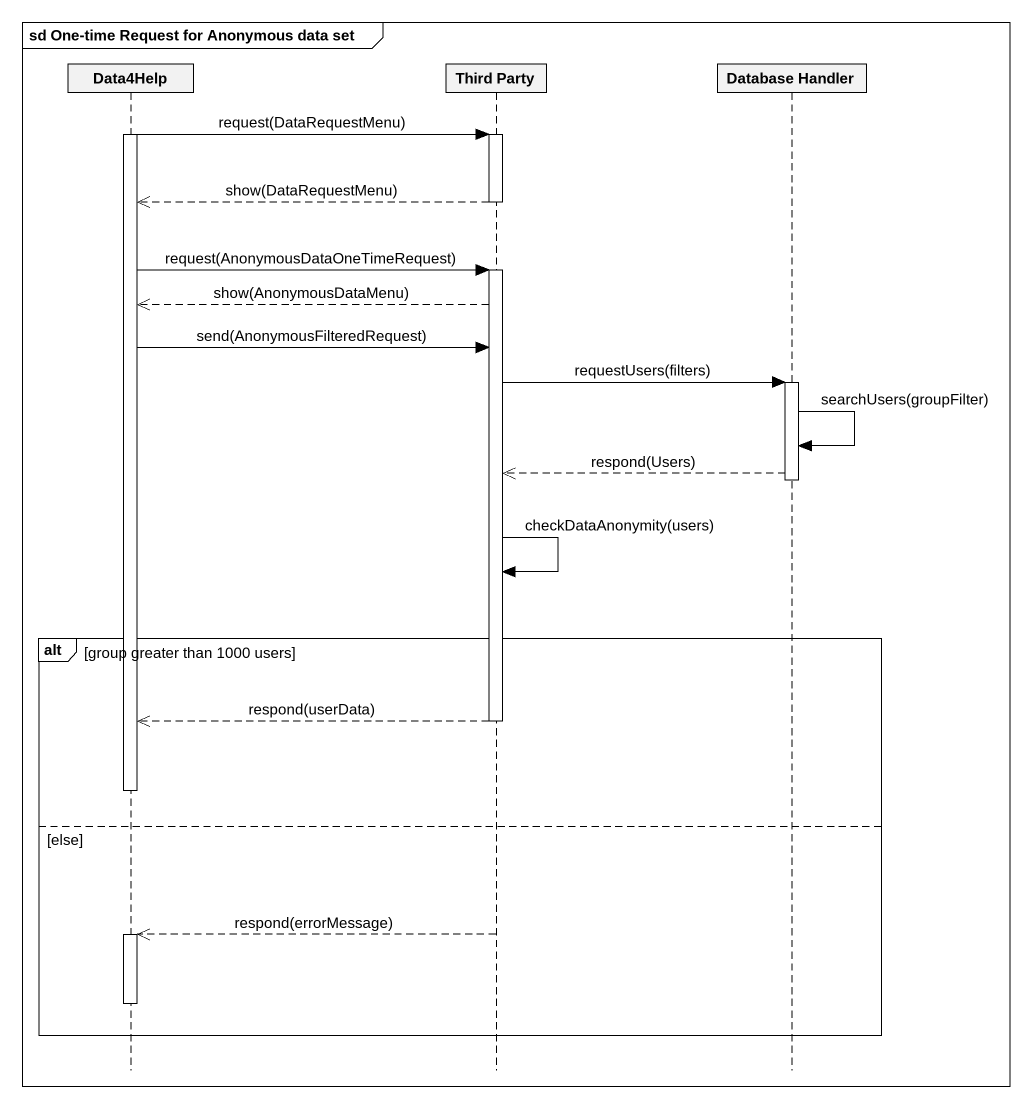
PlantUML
@startuml
mainframe sd One-time Request for Anonymous data set
hide footbox
participant Data4Help
participant "Third Party" as Third_Party
participant "Database Handler" as Database_Handler

activate Data4Help
Data4Help -> Third_Party : request(DataRequestMenu)
activate Third_Party
Third_Party -->> Data4Help : show(DataRequestMenu)
deactivate Third_Party
Data4Help -> Third_Party : request(AnonymousDataOneTimeRequest)
activate Third_Party
Third_Party -->> Data4Help : show(AnonymousDataMenu)
Data4Help -> Third_Party : send(AnonymousFilteredRequest)
Third_Party -> Database_Handler : requestUsers(filters)
activate Database_Handler
Database_Handler -> Database_Handler : searchUsers(groupFilter)
Database_Handler -->> Third_Party : respond(Users)
deactivate Database_Handler
Third_Party -> Third_Party : checkDataAnonymity(users)
alt group greater than 1000 users
  Third_Party -->> Data4Help : respond(userData)
  deactivate Third_Party
  deactivate Data4Help
else else
  Third_Party -->> Data4Help : respond(errorMessage)
  activate Data4Help
  deactivate Data4Help
end
@enduml
